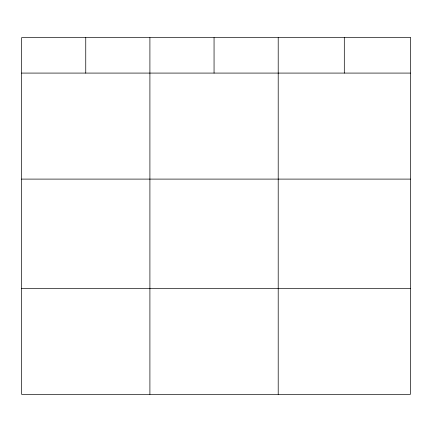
<?xml version="1.0" encoding="UTF-8"?>
<svg xmlns="http://www.w3.org/2000/svg" width="432" height="432" viewBox="0 0 432 432"><rect width="100%" height="100%" fill="white"/><g stroke="black" fill="none" stroke-linecap="round" stroke-linejoin="round"><path stroke-width="0.65" d="M21.6 73.084L410.4 73.084M21.6 179.102L410.4 179.102M21.6 288.328L410.4 288.328M344.304 37.66L344.304 73.084M278.208 37.66L278.208 394.34M214.056 37.66L214.056 73.084M149.904 37.66L149.904 394.34M85.752 37.66L85.752 73.084M410.4 37.66L21.6 37.66L21.6 394.34L410.4 394.34L410.4 37.66"/></g></svg>
